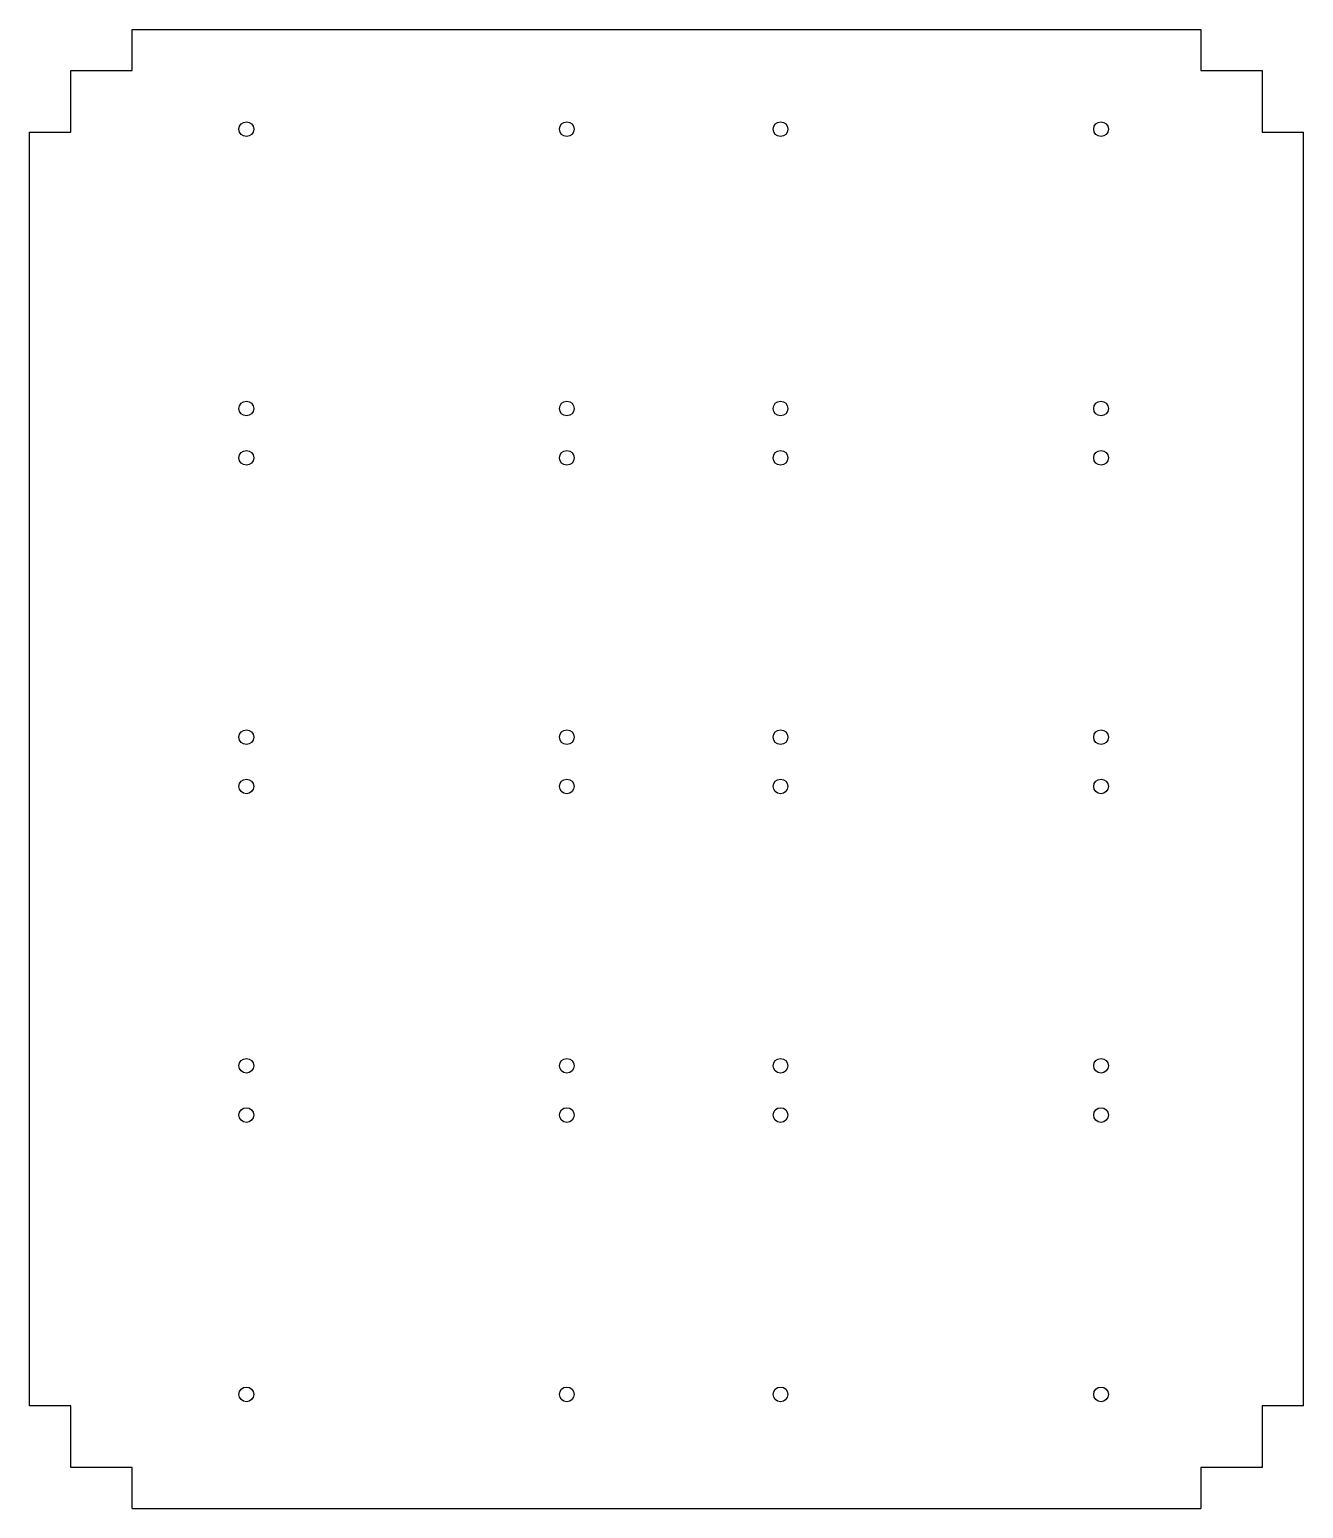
# Model space of a CAD drawing. Header units: millimetres. Extents: x 5 to 315, y 5 to 365.
import ezdxf

# ---------------------------------------------------------------- set-up
doc = ezdxf.new("R2010")
doc.units = ezdxf.units.MM
doc.layers.add('Cut015', color=7, linetype='CONTINUOUS')

msp = doc.modelspace()

# ---------------------------------------------------------------- linework, layer by layer
at = {"layer": 'Cut015'}
for p, q in [((30, 355, 2), (30, 365, 2)), ((30, 365, 2), (290, 365, 2)), ((30, 355, -2), (30, 365, -2)), ((30, 365, -2), (290, 365, -2)), ((30, 355, -2), (30, 365, -2)), ((30, 355, 2), (30, 365, 2)), ((30, 365, -2), (30, 365, 2)), ((30, 365, -2), (290, 365, -2)), ((30, 365, 2), (290, 365, 2)), ((30, 365, -2), (30, 365, 2)), ((290, 365, 2), (290, 355, 2)), ((290, 365, -2), (290, 355, -2)), ((290, 365, -2), (290, 365, 2)), ((290, 365, 2), (290, 355, 2)), ((290, 365, -2), (290, 355, -2)), ((290, 365, -2), (290, 365, 2)), ((15, 340, 2), (15, 355, 2)), ((15, 355, 2), (30, 355, 2)), ((15, 340, -2), (15, 355, -2)), ((15, 355, -2), (30, 355, -2)), ((15, 340, -2), (15, 355, -2)), ((15, 340, 2), (15, 355, 2)), ((15, 355, -2), (15, 355, 2)), ((15, 355, -2), (15, 355, 2)), ((15, 355, 2), (30, 355, 2)), ((15, 355, -2), (30, 355, -2)), ((30, 355, 2), (30, 355, -2)), ((30, 355, 2), (30, 355, -2)), ((290, 355, 2), (305, 355, 2)), ((290, 355, -2), (305, 355, -2)), ((290, 355, -2), (290, 355, 2)), ((290, 355, -2), (305, 355, -2)), ((290, 355, -2), (290, 355, 2)), ((290, 355, 2), (305, 355, 2)), ((305, 355, 2), (305, 340, 2)), ((305, 355, -2), (305, 340, -2)), ((305, 355, -2), (305, 355, 2)), ((305, 355, -2), (305, 355, 2)), ((305, 355, 2), (305, 340, 2)), ((305, 355, -2), (305, 340, -2)), ((5, 30, 2), (5, 340, 2)), ((5, 340, -2), (5, 340, 2)), ((5, 30, -2), (5, 340, -2)), ((5, 30, 2), (5, 340, 2)), ((5, 340, 2), (15, 340, 2)), ((5, 340, 2), (15, 340, 2)), ((5, 340, -2), (15, 340, -2)), ((5, 340, -2), (5, 340, 2)), ((5, 30, -2), (5, 340, -2)), ((5, 340, -2), (15, 340, -2)), ((15, 340, -2), (15, 340, 2)), ((15, 340, -2), (15, 340, 2)), ((59.54, 340.75, -2), (59.54, 340.75, 2)), ((59.54, 340.75, -2), (59.54, 340.75, 2)), ((137.54, 340.75, -2), (137.54, 340.75, 2)), ((137.54, 340.75, -2), (137.54, 340.75, 2)), ((189.54, 340.75, -2), (189.54, 340.75, 2)), ((189.54, 340.75, -2), (189.54, 340.75, 2)), ((267.54, 340.75, -2), (267.54, 340.75, 2)), ((267.54, 340.75, -2), (267.54, 340.75, 2)), ((305, 340, 2), (315, 340, 2)), ((305, 340, -2), (315, 340, -2)), ((305, 340, 2), (305, 340, -2)), ((305, 340, -2), (315, 340, -2)), ((305, 340, 2), (305, 340, -2)), ((305, 340, 2), (315, 340, 2)), ((315, 30, 2), (315, 340, 2)), ((315, 30, -2), (315, 340, -2)), ((315, 340, -2), (315, 340, 2)), ((315, 30, 2), (315, 340, 2)), ((315, 340, -2), (315, 340, 2)), ((315, 30, -2), (315, 340, -2)), ((59.54, 272.75, -2), (59.54, 272.75, 2)), ((59.54, 272.75, -2), (59.54, 272.75, 2)), ((137.54, 272.75, -2), (137.54, 272.75, 2)), ((137.54, 272.75, -2), (137.54, 272.75, 2)), ((189.54, 272.75, -2), (189.54, 272.75, 2)), ((189.54, 272.75, -2), (189.54, 272.75, 2)), ((267.54, 272.75, -2), (267.54, 272.75, 2)), ((267.54, 272.75, -2), (267.54, 272.75, 2)), ((59.54, 260.75, -2), (59.54, 260.75, 2)), ((59.54, 260.75, -2), (59.54, 260.75, 2)), ((137.54, 260.75, -2), (137.54, 260.75, 2)), ((137.54, 260.75, -2), (137.54, 260.75, 2)), ((189.54, 260.75, -2), (189.54, 260.75, 2)), ((189.54, 260.75, -2), (189.54, 260.75, 2)), ((267.54, 260.75, -2), (267.54, 260.75, 2)), ((267.54, 260.75, -2), (267.54, 260.75, 2)), ((59.54, 192.75, -2), (59.54, 192.75, 2)), ((59.54, 192.75, -2), (59.54, 192.75, 2)), ((137.54, 192.75, -2), (137.54, 192.75, 2)), ((137.54, 192.75, -2), (137.54, 192.75, 2)), ((189.54, 192.75, -2), (189.54, 192.75, 2)), ((189.54, 192.75, -2), (189.54, 192.75, 2)), ((267.54, 192.75, -2), (267.54, 192.75, 2)), ((267.54, 192.75, -2), (267.54, 192.75, 2)), ((59.54, 180.75, -2), (59.54, 180.75, 2)), ((59.54, 180.75, -2), (59.54, 180.75, 2)), ((137.54, 180.75, -2), (137.54, 180.75, 2)), ((137.54, 180.75, -2), (137.54, 180.75, 2)), ((189.54, 180.75, -2), (189.54, 180.75, 2)), ((189.54, 180.75, -2), (189.54, 180.75, 2)), ((267.54, 180.75, -2), (267.54, 180.75, 2)), ((267.54, 180.75, -2), (267.54, 180.75, 2)), ((59.54, 112.75, -2), (59.54, 112.75, 2)), ((59.54, 112.75, -2), (59.54, 112.75, 2)), ((137.54, 112.75, -2), (137.54, 112.75, 2)), ((137.54, 112.75, -2), (137.54, 112.75, 2)), ((189.54, 112.75, -2), (189.54, 112.75, 2)), ((189.54, 112.75, -2), (189.54, 112.75, 2)), ((267.54, 112.75, -2), (267.54, 112.75, 2)), ((267.54, 112.75, -2), (267.54, 112.75, 2)), ((59.54, 100.75, -2), (59.54, 100.75, 2)), ((59.54, 100.75, -2), (59.54, 100.75, 2)), ((137.54, 100.75, -2), (137.54, 100.75, 2)), ((137.54, 100.75, -2), (137.54, 100.75, 2)), ((189.54, 100.75, -2), (189.54, 100.75, 2)), ((189.54, 100.75, -2), (189.54, 100.75, 2)), ((267.54, 100.75, -2), (267.54, 100.75, 2)), ((267.54, 100.75, -2), (267.54, 100.75, 2)), ((59.54, 32.75, -2), (59.54, 32.75, 2)), ((59.54, 32.75, -2), (59.54, 32.75, 2)), ((137.54, 32.75, -2), (137.54, 32.75, 2)), ((137.54, 32.75, -2), (137.54, 32.75, 2)), ((189.54, 32.75, -2), (189.54, 32.75, 2)), ((189.54, 32.75, -2), (189.54, 32.75, 2)), ((267.54, 32.75, -2), (267.54, 32.75, 2)), ((267.54, 32.75, -2), (267.54, 32.75, 2)), ((5, 30, -2), (5, 30, 2)), ((15, 30, -2), (5, 30, -2)), ((15, 30, 2), (5, 30, 2)), ((5, 30, -2), (5, 30, 2)), ((15, 30, 2), (5, 30, 2)), ((15, 30, -2), (5, 30, -2)), ((15, 30, 2), (15, 30, -2)), ((15, 15, 2), (15, 30, 2)), ((15, 15, -2), (15, 30, -2)), ((15, 15, 2), (15, 30, 2)), ((15, 30, 2), (15, 30, -2)), ((15, 15, -2), (15, 30, -2)), ((305, 30, 2), (305, 15, 2)), ((315, 30, 2), (305, 30, 2)), ((305, 30, -2), (305, 15, -2)), ((315, 30, -2), (305, 30, -2)), ((305, 30, -2), (305, 15, -2)), ((305, 30, -2), (305, 30, 2)), ((305, 30, 2), (305, 15, 2)), ((315, 30, 2), (305, 30, 2)), ((305, 30, -2), (305, 30, 2)), ((315, 30, -2), (305, 30, -2)), ((315, 30, -2), (315, 30, 2)), ((315, 30, -2), (315, 30, 2)), ((30, 15, 2), (15, 15, 2)), ((30, 15, -2), (15, 15, -2)), ((15, 15, -2), (15, 15, 2)), ((30, 15, -2), (15, 15, -2)), ((30, 15, 2), (15, 15, 2)), ((15, 15, -2), (15, 15, 2)), ((30, 5, 2), (30, 15, 2)), ((30, 5, -2), (30, 15, -2)), ((30, 15, -2), (30, 15, 2)), ((30, 5, 2), (30, 15, 2)), ((30, 15, -2), (30, 15, 2)), ((30, 5, -2), (30, 15, -2)), ((290, 15, 2), (290, 5, 2)), ((305, 15, 2), (290, 15, 2)), ((290, 15, -2), (290, 5, -2)), ((305, 15, -2), (290, 15, -2)), ((290, 15, -2), (290, 5, -2)), ((290, 15, 2), (290, 15, -2)), ((290, 15, 2), (290, 5, 2)), ((305, 15, 2), (290, 15, 2)), ((290, 15, 2), (290, 15, -2)), ((305, 15, -2), (290, 15, -2)), ((305, 15, -2), (305, 15, 2)), ((305, 15, -2), (305, 15, 2)), ((30, 5, 2), (290, 5, 2)), ((30, 5, -2), (290, 5, -2)), ((30, 5, -2), (30, 5, 2)), ((30, 5, -2), (290, 5, -2)), ((30, 5, 2), (290, 5, 2)), ((30, 5, -2), (30, 5, 2)), ((290, 5, -2), (290, 5, 2)), ((290, 5, -2), (290, 5, 2))]:
    msp.add_line(p, q, dxfattribs=at)
for centre in [(57.75, 340.75, 2), (57.75, 340.75, -2), (57.75, 340.75, 2), (57.75, 340.75, -2), (135.75, 340.75, 2), (135.75, 340.75, -2), (135.75, 340.75, 2), (135.75, 340.75, -2), (187.75, 340.75, 2), (187.75, 340.75, -2), (187.75, 340.75, 2), (187.75, 340.75, -2), (265.75, 340.75, 2), (265.75, 340.75, -2), (265.75, 340.75, 2), (265.75, 340.75, -2), (57.75, 272.75, 2), (57.75, 272.75, -2), (57.75, 272.75, 2), (57.75, 272.75, -2), (135.75, 272.75, 2), (135.75, 272.75, -2), (135.75, 272.75, 2), (135.75, 272.75, -2), (187.75, 272.75, 2), (187.75, 272.75, -2), (187.75, 272.75, 2), (187.75, 272.75, -2), (265.75, 272.75, 2), (265.75, 272.75, -2), (265.75, 272.75, 2), (265.75, 272.75, -2), (57.75, 260.75, 2), (57.75, 260.75, -2), (57.75, 260.75, 2), (57.75, 260.75, -2), (135.75, 260.75, 2), (135.75, 260.75, -2), (135.75, 260.75, 2), (135.75, 260.75, -2), (187.75, 260.75, 2), (187.75, 260.75, -2), (187.75, 260.75, 2), (187.75, 260.75, -2), (265.75, 260.75, 2), (265.75, 260.75, -2), (265.75, 260.75, 2), (265.75, 260.75, -2), (57.75, 192.75, 2), (57.75, 192.75, -2), (57.75, 192.75, 2), (57.75, 192.75, -2), (135.75, 192.75, 2), (135.75, 192.75, -2), (135.75, 192.75, 2), (135.75, 192.75, -2), (187.75, 192.75, 2), (187.75, 192.75, -2), (187.75, 192.75, 2), (187.75, 192.75, -2), (265.75, 192.75, 2), (265.75, 192.75, -2), (265.75, 192.75, 2), (265.75, 192.75, -2), (57.75, 180.75, 2), (57.75, 180.75, -2), (57.75, 180.75, 2), (57.75, 180.75, -2), (135.75, 180.75, 2), (135.75, 180.75, -2), (135.75, 180.75, 2), (135.75, 180.75, -2), (187.75, 180.75, 2), (187.75, 180.75, -2), (187.75, 180.75, 2), (187.75, 180.75, -2), (265.75, 180.75, 2), (265.75, 180.75, -2), (265.75, 180.75, 2), (265.75, 180.75, -2), (57.75, 112.75, 2), (57.75, 112.75, -2), (57.75, 112.75, 2), (57.75, 112.75, -2), (135.75, 112.75, 2), (135.75, 112.75, -2), (135.75, 112.75, 2), (135.75, 112.75, -2), (187.75, 112.75, 2), (187.75, 112.75, -2), (187.75, 112.75, 2), (187.75, 112.75, -2), (265.75, 112.75, 2), (265.75, 112.75, -2), (265.75, 112.75, 2), (265.75, 112.75, -2), (57.75, 100.75, 2), (57.75, 100.75, -2), (57.75, 100.75, 2), (57.75, 100.75, -2), (135.75, 100.75, 2), (135.75, 100.75, -2), (135.75, 100.75, 2), (135.75, 100.75, -2), (187.75, 100.75, 2), (187.75, 100.75, -2), (187.75, 100.75, 2), (187.75, 100.75, -2), (265.75, 100.75, 2), (265.75, 100.75, -2), (265.75, 100.75, 2), (265.75, 100.75, -2), (57.75, 32.75, 2), (57.75, 32.75, -2), (57.75, 32.75, 2), (57.75, 32.75, -2), (135.75, 32.75, 2), (135.75, 32.75, -2), (135.75, 32.75, 2), (135.75, 32.75, -2), (187.75, 32.75, 2), (187.75, 32.75, -2), (187.75, 32.75, 2), (187.75, 32.75, -2), (265.75, 32.75, 2), (265.75, 32.75, -2), (265.75, 32.75, 2), (265.75, 32.75, -2)]:
    msp.add_circle(centre, 1.79, dxfattribs=at)

doc.saveas('drawing.dxf')
